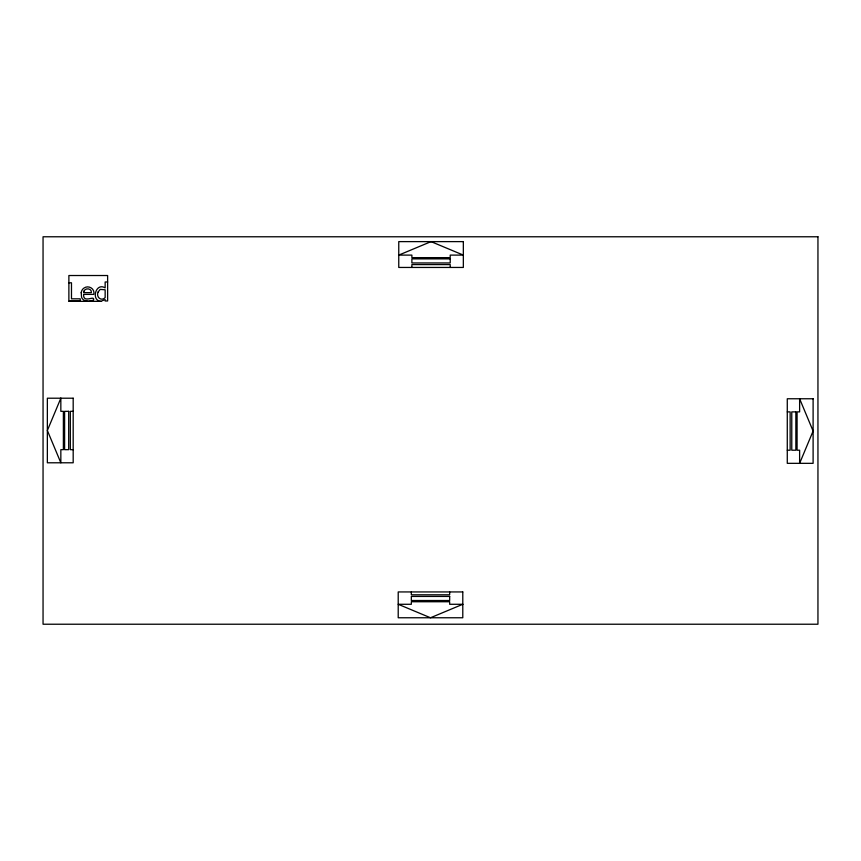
<?xml version="1.0" encoding="UTF-8"?>
<svg xmlns="http://www.w3.org/2000/svg" width="861" height="861" viewBox="0 0 861 861"><rect width="100%" height="100%" fill="white"/><g stroke="black" fill="none" stroke-linecap="round" stroke-linejoin="round"><path stroke-width="1.29" d="M68.88 301.35L100.748 301.35L105.15 299.585L105.15 300.973L107.625 300.973L107.625 275.52L68.88 275.52L68.88 300.973L80.245 300.973L80.245 298.821L71.485 298.821L71.485 282.795L68.88 282.795M107.625 281.977L105.15 281.977L105.15 287.886C95.797 282.053 90.803 300.564 100.748 301.35M73.185 411.332L70.322 411.332L70.322 449.668L73.185 449.668M787.277 411.881L790.14 411.881L790.14 450.217L787.277 450.217M450.217 267.448L450.217 264.585L411.881 264.585L411.881 267.448M449.668 591.938L449.668 594.8L411.332 594.8L411.332 591.938M81.203 292.654L81.569 297.228A5.801 5.801 0 0 0 84.098 300.252L88.489 301.285L93.515 300.145C95.291 294.451 83.033 304.17 83.603 294.387L93.795 294.387C95.194 288.736 88.5 284.787 83.991 288.069A6.404 6.404 0 0 0 81.558 291.244L81.203 292.654M98.111 291.997C95.819 296.916 101.157 301.737 105.15 297.648L105.15 289.791L100.21 289.393L98.111 291.997M83.969 291.115L83.603 292.632L91.384 292.632C91.912 288.295 85.443 287.552 83.969 291.115M60.84 398.212L47.355 430.5L60.84 462.787L60.84 449.668L63.38 449.668L63.38 411.332L60.84 411.332L60.84 398.212M813.107 431.049L799.621 463.336L799.621 450.217L797.082 450.217L797.082 411.881L799.621 411.881L799.621 398.761L813.107 431.049M431.049 241.618L398.761 255.104L411.881 255.104L411.881 257.643L450.217 257.643L450.217 255.104L463.336 255.104L431.049 241.618M462.787 604.282L430.5 617.767L398.212 604.282L411.332 604.282L411.332 601.742L449.668 601.742L449.668 604.282L462.787 604.282M817.95 236.775L43.05 236.775L43.05 624.225L817.95 624.225L817.95 236.775M463.336 241.618L398.761 241.618L398.761 267.448L463.336 267.448L463.336 241.618M450.217 258.87L411.881 258.87L411.881 262.949L450.217 262.949L450.217 258.87M73.185 398.212L47.355 398.212L47.355 462.787L73.185 462.787L73.185 398.212M813.107 398.761L787.277 398.761L787.277 463.336L813.107 463.336L813.107 398.761M68.686 411.332L64.607 411.332L64.607 449.668L68.686 449.668L68.686 411.332M795.855 411.881L791.776 411.881L791.776 450.217L795.855 450.217L795.855 411.881M462.787 591.938L398.212 591.938L398.212 617.767L462.787 617.767L462.787 591.938M449.668 596.436L411.332 596.436L411.332 600.515L449.668 600.515L449.668 596.436"/></g></svg>
